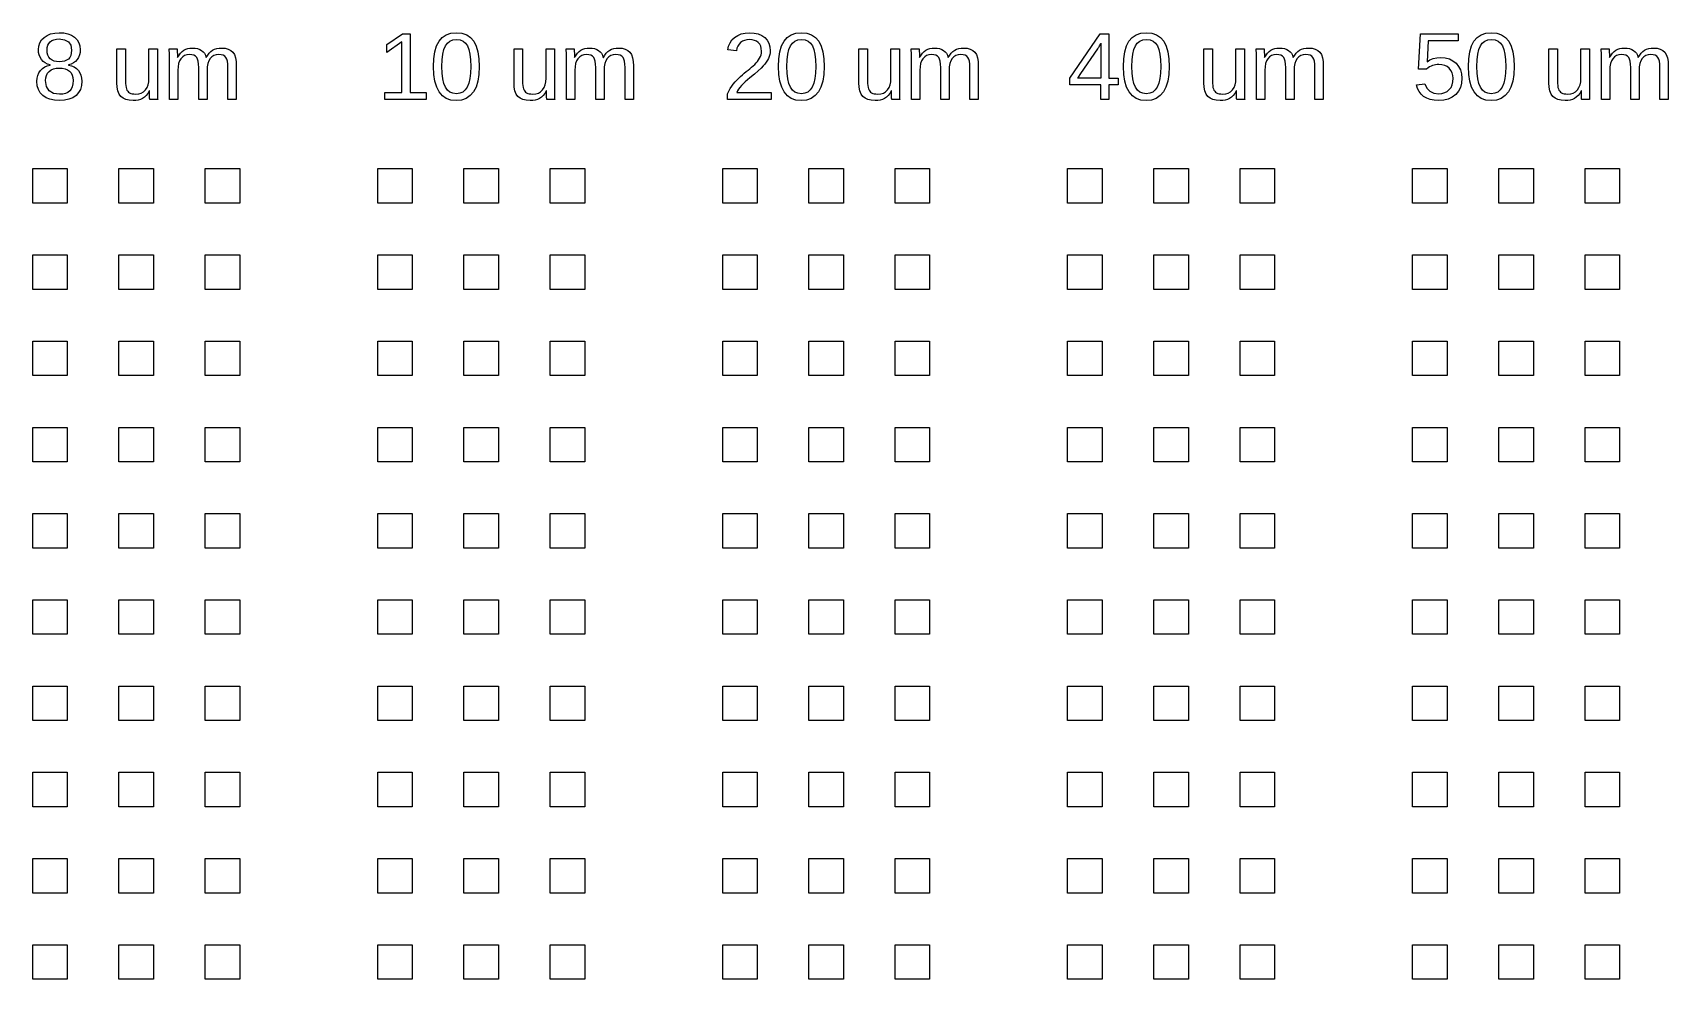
# Model space of a CAD drawing. Extents: x -21493 to 21493, y -12519 to 35265.
# Drawn here: x -9597 to -118, y 5575 to 11061 of the extents above; entities that cross this region are included whole.
import ezdxf

# ---------------------------------------------------------------- set-up
doc = ezdxf.new("R2010")
doc.units = 0
doc.layers.add('L0D0_0', color=1, linetype='CONTINUOUS')

msp = doc.modelspace()

# ---------------------------------------------------------------- linework, layer by layer
at = {"layer": 'L0D0_0'}
for points in [[(-9442.159, 10668.029), (-9471.13, 10669.844), (-9496.771, 10675.283), (-9519.065, 10684.351), (-9538.028, 10697.047), (-9553.152, 10713.083), (-9563.959, 10732.168), (-9570.435, 10754.302), (-9572.606, 10779.489), (-9571.267, 10797.452), (-9567.247, 10813.929), (-9560.548, 10828.915), (-9551.182, 10842.405), (-9539.716, 10853.896), (-9526.772, 10862.88), (-9512.324, 10869.352), (-9496.402, 10873.321), (-9496.402, 10874.405), (-9511.165, 10879.134), (-9524.29, 10885.997), (-9535.777, 10894.997), (-9545.613, 10906.132), (-9553.513, 10918.862), (-9559.141, 10932.642), (-9562.526, 10947.472), (-9563.648, 10963.357), (-9561.607, 10984.151), (-9555.479, 11002.879), (-9545.273, 11019.54), (-9530.98, 11034.135), (-9513.235, 11046), (-9492.701, 11054.476), (-9469.37, 11059.558), (-9443.251, 11061.254), (-9416.526, 11059.591), (-9392.767, 11054.61), (-9371.981, 11046.302), (-9354.16, 11034.677), (-9339.863, 11020.22), (-9329.649, 11003.42), (-9323.521, 10984.285), (-9321.48, 10962.811), (-9322.618, 10946.93), (-9326.02, 10932.1), (-9331.699, 10918.32), (-9339.653, 10905.59), (-9349.561, 10894.523), (-9361.136, 10885.728), (-9374.383, 10879.201), (-9389.276, 10874.947), (-9389.276, 10873.863), (-9371.993, 10869.684), (-9356.739, 10863.115), (-9343.513, 10854.161), (-9332.324, 10842.812), (-9323.429, 10829.482), (-9317.07, 10814.572), (-9313.265, 10798.091), (-9311.992, 10780.031), (-9314.092, 10755.049), (-9320.392, 10732.978), (-9330.905, 10713.826), (-9345.613, 10697.589), (-9364.257, 10684.657), (-9386.567, 10675.417), (-9412.528, 10669.877)], [(-9442.7, 10892.847), (-9458.694, 10893.922), (-9472.768, 10897.152), (-9484.936, 10902.532), (-9495.179, 10910.067), (-9503.306, 10919.651), (-9509.107, 10931.185), (-9512.597, 10944.667), (-9513.756, 10960.102), (-9512.626, 10975.234), (-9509.245, 10988.372), (-9503.609, 10999.506), (-9495.721, 11008.645), (-9485.675, 11015.764), (-9473.579, 11020.846), (-9459.442, 11023.9), (-9443.251, 11024.916), (-9412.158, 11020.863), (-9389.957, 11008.712), (-9376.63, 10988.456), (-9372.191, 10960.102), (-9373.321, 10943.566), (-9376.702, 10929.488), (-9382.338, 10917.871), (-9390.226, 10908.71), (-9400.272, 10901.768), (-9412.36, 10896.812), (-9426.505, 10893.838)], [(-7555.111, 10673.452), (-7555.111, 10714.943), (-7457.755, 10714.943), (-7457.755, 11008.914), (-7543.994, 10947.355), (-7543.994, 10993.458), (-7453.685, 11055.559), (-7408.67, 11055.559), (-7408.67, 10714.943), (-7315.652, 10714.943), (-7315.652, 10673.452)], [(-7142.02, 10668.029), (-7172.92, 10671.167), (-7199.72, 10680.571), (-7222.412, 10696.249), (-7241.006, 10718.198), (-7255.483, 10746.166), (-7265.819, 10779.896), (-7272.027, 10819.389), (-7274.085, 10864.64), (-7272.086, 10910.777), (-7266.059, 10950.744), (-7256.012, 10984.541), (-7241.959, 11012.169), (-7223.555, 11033.644), (-7200.501, 11048.982), (-7172.781, 11058.184), (-7140.391, 11061.254), (-7108.844, 11058.151), (-7081.721, 11048.848), (-7059.011, 11033.337), (-7040.737, 11011.627), (-7026.671, 10983.827), (-7016.633, 10950.064), (-7010.606, 10910.336), (-7008.595, 10864.64), (-7010.707, 10819.607), (-7017.032, 10780.232), (-7027.591, 10746.523), (-7042.367, 10718.471), (-7061.25, 10696.405), (-7084.161, 10680.638), (-7111.083, 10671.184)], [(-7141.483, 10707.896), (-7161.706, 10710.252), (-7179.01, 10717.321), (-7193.374, 10729.097), (-7204.802, 10745.591), (-7213.525, 10767.166), (-7219.754, 10794.202), (-7223.492, 10826.693), (-7224.735, 10864.64), (-7223.504, 10903.591), (-7219.817, 10936.64), (-7213.676, 10963.793), (-7205.071, 10985.05), (-7193.663, 11001.068), (-7179.077, 11012.509), (-7161.315, 11019.372), (-7140.391, 11021.661), (-7119.979, 11019.338), (-7102.666, 11012.371), (-7088.449, 11000.762), (-7077.344, 10984.508), (-7068.978, 10963.084), (-7063.01, 10935.964), (-7059.419, 10903.15), (-7058.23, 10864.64), (-7059.478, 10827.352), (-7063.237, 10795.218), (-7069.516, 10768.233), (-7078.294, 10746.406), (-7089.768, 10729.555), (-7104.124, 10717.522), (-7121.356, 10710.302)], [(-5570.166, 10673.452), (-5570.166, 10707.896), (-5562.866, 10723.293), (-5554.811, 10737.758), (-5545.982, 10751.294), (-5536.398, 10763.894), (-5526.31, 10775.743), (-5515.965, 10787.015), (-5505.356, 10797.709), (-5494.503, 10807.826), (-5483.545, 10817.482), (-5472.638, 10826.777), (-5461.781, 10835.719), (-5450.974, 10844.303), (-5440.462, 10852.708), (-5430.461, 10861.116), (-5420.995, 10869.524), (-5412.061, 10877.929), (-5403.804, 10886.438), (-5396.366, 10895.153), (-5389.768, 10904.065), (-5383.988, 10913.183), (-5379.31, 10922.709), (-5375.962, 10932.848), (-5373.95, 10943.591), (-5373.283, 10954.948), (-5374.433, 10969.795), (-5377.89, 10982.882), (-5383.648, 10994.201), (-5391.725, 11003.761), (-5401.843, 11011.354), (-5413.758, 11016.781), (-5427.463, 11020.036), (-5442.977, 11021.119), (-5457.883, 11020.061), (-5471.42, 11016.881), (-5483.575, 11011.585), (-5494.373, 11004.168), (-5503.428, 10994.836), (-5510.396, 10983.794), (-5515.293, 10971.043), (-5518.094, 10956.574), (-5567.995, 10961.185), (-5563.53, 10982.933), (-5555.55, 11002.337), (-5544.076, 11019.406), (-5529.082, 11034.135), (-5511.135, 11046), (-5490.803, 11054.476), (-5468.089, 11059.558), (-5442.977, 11061.254), (-5415.77, 11059.549), (-5391.884, 11054.442), (-5371.355, 11045.924), (-5354.16, 11034.001), (-5340.573, 11018.939), (-5330.875, 11001.018), (-5325.05, 10980.228), (-5323.109, 10956.574), (-5323.748, 10945.473), (-5325.65, 10934.406), (-5328.83, 10923.373), (-5333.278, 10912.373), (-5338.985, 10901.39), (-5345.924, 10890.407), (-5354.101, 10879.42), (-5363.518, 10868.437), (-5375.84, 10855.946), (-5392.737, 10840.439), (-5414.207, 10821.913), (-5440.26, 10800.371), (-5455.065, 10787.939), (-5468.261, 10776.133), (-5479.874, 10764.953), (-5489.891, 10754.402), (-5498.472, 10744.259), (-5505.759, 10734.301), (-5511.757, 10724.532), (-5516.465, 10714.943), (-5317.141, 10714.943), (-5317.141, 10673.452)], [(-5142.703, 10668.029), (-5173.602, 10671.167), (-5200.402, 10680.571), (-5223.095, 10696.249), (-5241.688, 10718.198), (-5256.161, 10746.166), (-5266.498, 10779.896), (-5272.705, 10819.389), (-5274.767, 10864.64), (-5272.768, 10910.777), (-5266.737, 10950.744), (-5256.691, 10984.541), (-5242.637, 11012.169), (-5224.233, 11033.644), (-5201.179, 11048.982), (-5173.459, 11058.184), (-5141.073, 11061.254), (-5109.523, 11058.151), (-5082.403, 11048.848), (-5059.69, 11033.337), (-5041.415, 11011.627), (-5027.35, 10983.827), (-5017.316, 10950.064), (-5011.285, 10910.336), (-5009.277, 10864.64), (-5011.385, 10819.607), (-5017.715, 10780.232), (-5028.269, 10746.523), (-5043.045, 10718.471), (-5061.928, 10696.405), (-5084.839, 10680.638), (-5111.761, 10671.184)], [(-5142.161, 10707.896), (-5162.384, 10710.252), (-5179.688, 10717.321), (-5194.052, 10729.097), (-5205.48, 10745.591), (-5214.208, 10767.166), (-5220.436, 10794.202), (-5224.174, 10826.693), (-5225.413, 10864.64), (-5224.183, 10903.591), (-5220.495, 10936.64), (-5214.359, 10963.793), (-5205.749, 10985.05), (-5194.342, 11001.068), (-5179.759, 11012.509), (-5161.993, 11019.372), (-5141.073, 11021.661), (-5120.657, 11019.338), (-5103.344, 11012.371), (-5089.127, 11000.762), (-5078.023, 10984.508), (-5069.656, 10963.084), (-5063.688, 10935.964), (-5060.101, 10903.15), (-5058.908, 10864.64), (-5060.16, 10827.352), (-5063.919, 10795.218), (-5070.194, 10768.233), (-5078.972, 10746.406), (-5090.45, 10729.555), (-5104.806, 10717.522), (-5122.039, 10710.302)], [(-3405.961, 10673.452), (-3405.961, 10759.963), (-3586.031, 10759.963), (-3586.031, 10797.931), (-3411.11, 11055.559), (-3359.857, 11055.559), (-3359.857, 10798.473), (-3306.164, 10798.473), (-3306.164, 10759.963), (-3359.857, 10759.963), (-3359.857, 10673.452)], [(-3541.016, 10798.473), (-3536.677, 10803.895), (-3522.032, 10823.963), (-3424.134, 10968.237), (-3422.147, 10971.286), (-3419.728, 10975.289), (-3416.86, 10980.236), (-3413.558, 10986.133), (-3410.442, 10991.812), (-3408.132, 10996.1), (-3406.641, 10998.998), (-3405.961, 11000.506), (-3405.961, 10798.473)], [(-3143.381, 10668.029), (-3174.28, 10671.167), (-3201.08, 10680.571), (-3223.773, 10696.249), (-3242.366, 10718.198), (-3256.844, 10746.166), (-3267.18, 10779.896), (-3273.388, 10819.389), (-3275.446, 10864.64), (-3273.446, 10910.777), (-3267.419, 10950.744), (-3257.373, 10984.541), (-3243.316, 11012.169), (-3224.911, 11033.644), (-3201.862, 11048.982), (-3174.142, 11058.184), (-3141.751, 11061.254), (-3110.201, 11058.151), (-3083.081, 11048.848), (-3060.368, 11033.337), (-3042.094, 11011.627), (-3028.032, 10983.827), (-3017.994, 10950.064), (-3011.967, 10910.336), (-3009.955, 10864.64), (-3012.064, 10819.607), (-3018.393, 10780.232), (-3028.952, 10746.523), (-3043.723, 10718.471), (-3062.606, 10696.405), (-3085.522, 10680.638), (-3112.444, 10671.184)], [(-3142.843, 10707.896), (-3163.066, 10710.252), (-3180.37, 10717.321), (-3194.734, 10729.097), (-3206.158, 10745.591), (-3214.886, 10767.166), (-3221.114, 10794.202), (-3224.852, 10826.693), (-3226.091, 10864.64), (-3224.865, 10903.591), (-3221.173, 10936.64), (-3215.037, 10963.793), (-3206.431, 10985.05), (-3195.024, 11001.068), (-3180.437, 11012.509), (-3162.676, 11019.372), (-3141.751, 11021.661), (-3121.339, 11019.338), (-3104.023, 11012.371), (-3089.81, 11000.762), (-3078.705, 10984.508), (-3070.334, 10963.084), (-3064.366, 10935.964), (-3060.779, 10903.15), (-3059.591, 10864.64), (-3060.838, 10827.352), (-3064.597, 10795.218), (-3070.876, 10768.233), (-3079.654, 10746.406), (-3091.129, 10729.555), (-3105.484, 10717.522), (-3122.717, 10710.302)], [(-1449.487, 10668.029), (-1474.91, 10669.487), (-1497.762, 10673.859), (-1518.035, 10681.146), (-1535.726, 10691.352), (-1550.623, 10704.317), (-1562.509, 10719.895), (-1571.375, 10738.081), (-1577.222, 10758.88), (-1527.859, 10764.575), (-1517.103, 10739.778), (-1500.269, 10722.062), (-1477.367, 10711.436), (-1448.408, 10707.896), (-1429.814, 10709.378), (-1413.35, 10713.826), (-1399.033, 10721.243), (-1386.848, 10731.626), (-1377.113, 10744.6), (-1370.166, 10759.795), (-1365.995, 10777.208), (-1364.605, 10796.843), (-1366.004, 10814.013), (-1370.204, 10829.456), (-1377.193, 10843.165), (-1386.979, 10855.148), (-1399.146, 10864.879), (-1413.25, 10871.83), (-1429.315, 10875.997), (-1447.316, 10877.387), (-1457.043, 10877), (-1466.443, 10875.829), (-1475.489, 10873.88), (-1484.204, 10871.15), (-1492.743, 10867.492), (-1501.29, 10862.741), (-1509.829, 10856.912), (-1518.376, 10849.999), (-1566.096, 10849.999), (-1553.353, 11055.559), (-1336.138, 11055.559), (-1336.138, 11014.067), (-1508.875, 11014.067), (-1516.204, 10892.847), (-1499.371, 10903.523), (-1480.605, 10911.151), (-1459.912, 10915.729), (-1437.282, 10917.253), (-1410.511, 10915.183), (-1386.609, 10908.983), (-1365.567, 10898.643), (-1347.381, 10884.166), (-1332.736, 10866.37), (-1322.269, 10846.063), (-1315.982, 10823.253), (-1313.894, 10797.931), (-1316.141, 10769.304), (-1322.878, 10743.894), (-1334.105, 10721.71), (-1349.83, 10702.742), (-1369.536, 10687.555), (-1392.707, 10676.707), (-1419.356, 10670.197)], [(-1144.059, 10668.029), (-1174.958, 10671.167), (-1201.763, 10680.571), (-1224.455, 10696.249), (-1243.049, 10718.198), (-1257.522, 10746.166), (-1267.858, 10779.896), (-1274.066, 10819.389), (-1276.128, 10864.64), (-1274.129, 10910.777), (-1268.098, 10950.744), (-1258.051, 10984.541), (-1243.998, 11012.169), (-1225.594, 11033.644), (-1202.54, 11048.982), (-1174.82, 11058.184), (-1142.429, 11061.254), (-1110.883, 11058.151), (-1083.76, 11048.848), (-1061.05, 11033.337), (-1042.776, 11011.627), (-1028.71, 10983.827), (-1018.672, 10950.064), (-1012.645, 10910.336), (-1010.638, 10864.64), (-1012.746, 10819.607), (-1019.075, 10780.232), (-1029.63, 10746.523), (-1044.406, 10718.471), (-1063.289, 10696.405), (-1086.2, 10680.638), (-1113.122, 10671.184)], [(-1143.521, 10707.896), (-1163.744, 10710.252), (-1181.048, 10717.321), (-1195.412, 10729.097), (-1206.841, 10745.591), (-1215.568, 10767.166), (-1221.793, 10794.202), (-1225.535, 10826.693), (-1226.774, 10864.64), (-1225.543, 10903.591), (-1221.856, 10936.64), (-1215.715, 10963.793), (-1207.109, 10985.05), (-1195.702, 11001.068), (-1181.12, 11012.509), (-1163.354, 11019.372), (-1142.429, 11021.661), (-1122.017, 11019.338), (-1104.705, 11012.371), (-1090.488, 11000.762), (-1079.383, 10984.508), (-1071.017, 10963.084), (-1065.049, 10935.964), (-1061.458, 10903.15), (-1060.269, 10864.64), (-1061.521, 10827.352), (-1065.28, 10795.218), (-1071.554, 10768.233), (-1080.332, 10746.406), (-1091.807, 10729.555), (-1106.162, 10717.522), (-1123.399, 10710.302)], [(-9015.334, 10668.029), (-9037.858, 10669.529), (-9057.14, 10674.031), (-9073.176, 10681.528), (-9085.982, 10692.028), (-9095.768, 10705.989), (-9102.765, 10723.86), (-9106.965, 10745.65), (-9108.351, 10771.354), (-9108.351, 10966.88), (-9059.27, 10966.88), (-9059.27, 10780.846), (-9058.921, 10767.149), (-9057.85, 10755.083), (-9056.069, 10744.642), (-9053.583, 10735.826), (-9050.303, 10728.388), (-9046.183, 10722.062), (-9041.214, 10716.859), (-9035.405, 10712.776), (-9028.438, 10709.689), (-9020.012, 10707.488), (-9010.134, 10706.165), (-8998.798, 10705.724), (-8982.107, 10707.232), (-8967.269, 10711.76), (-8954.303, 10719.303), (-8943.199, 10729.862), (-8934.303, 10743.096), (-8927.944, 10758.674), (-8924.135, 10776.591), (-8922.866, 10796.843), (-8922.866, 10966.88), (-8874.054, 10966.88), (-8874.054, 10736.099), (-8873.953, 10712.961), (-8873.642, 10694.809), (-8873.134, 10681.642), (-8872.424, 10673.452), (-8918.528, 10673.452), (-8918.658, 10674.418), (-8918.797, 10675.963), (-8918.927, 10678.08), (-8919.065, 10680.776), (-8919.208, 10683.868), (-8919.376, 10687.181), (-8919.548, 10690.718), (-8919.746, 10694.468), (-8919.956, 10699.189), (-8920.187, 10705.624), (-8920.426, 10713.767), (-8920.695, 10723.625), (-8921.506, 10723.625), (-8930.242, 10709.546), (-8939.641, 10697.69), (-8949.704, 10688.055), (-8960.423, 10680.642), (-8972.141, 10675.123), (-8985.203, 10671.184), (-8999.6, 10668.819)], [(-8804.288, 10673.452), (-8804.288, 10904.233), (-8804.384, 10927.371), (-8804.695, 10945.523), (-8805.208, 10958.695), (-8805.917, 10966.88), (-8759.81, 10966.88), (-8759.671, 10965.914), (-8759.541, 10964.373), (-8759.402, 10962.252), (-8759.272, 10959.56), (-8759.121, 10956.464), (-8758.961, 10953.151), (-8758.781, 10949.618), (-8758.592, 10945.864), (-8758.382, 10941.143), (-8758.151, 10934.713), (-8757.903, 10926.565), (-8757.643, 10916.711), (-8756.832, 10916.711), (-8748.676, 10931.117), (-8739.948, 10943.15), (-8730.641, 10952.815), (-8720.762, 10960.102), (-8710.027, 10965.44), (-8698.183, 10969.253), (-8685.218, 10971.542), (-8671.131, 10972.303), (-8655.326, 10971.475), (-8641.273, 10968.98), (-8628.955, 10964.831), (-8618.387, 10959.014), (-8609.433, 10951.387), (-8601.944, 10941.794), (-8595.938, 10930.235), (-8591.398, 10916.711), (-8590.588, 10916.711), (-8582.599, 10930.458), (-8573.804, 10942.134), (-8564.228, 10951.744), (-8553.842, 10959.287), (-8542.493, 10964.982), (-8530.011, 10969.048), (-8516.395, 10971.492), (-8501.64, 10972.303), (-8480.917, 10970.795), (-8463.231, 10966.271), (-8448.577, 10958.728), (-8436.96, 10948.169), (-8428.123, 10934.167), (-8421.806, 10916.304), (-8418.018, 10894.573), (-8416.758, 10868.983), (-8416.758, 10673.452), (-8465.033, 10673.452), (-8465.033, 10859.491), (-8465.759, 10879.134), (-8467.939, 10895.489), (-8471.589, 10908.559), (-8476.688, 10918.337), (-8483.685, 10925.456), (-8493.03, 10930.542), (-8504.706, 10933.591), (-8518.721, 10934.608), (-8533.837, 10933.125), (-8547.164, 10928.677), (-8558.718, 10921.26), (-8568.487, 10910.882), (-8576.253, 10897.769), (-8581.81, 10882.166), (-8585.14, 10864.073), (-8586.249, 10843.489), (-8586.249, 10673.452), (-8634.524, 10673.452), (-8634.524, 10859.491), (-8635.255, 10879.134), (-8637.434, 10895.489), (-8641.08, 10908.559), (-8646.179, 10918.337), (-8653.189, 10925.456), (-8662.525, 10930.542), (-8674.201, 10933.591), (-8688.217, 10934.608), (-8703.001, 10933.117), (-8716.147, 10928.644), (-8727.671, 10921.184), (-8737.567, 10910.743), (-8745.526, 10897.593), (-8751.204, 10881.998), (-8754.602, 10863.964), (-8755.744, 10843.489), (-8755.744, 10673.452)], [(-6714.385, 10668.029), (-6736.909, 10669.529), (-6756.183, 10674.031), (-6772.227, 10681.528), (-6785.033, 10692.028), (-6794.819, 10705.989), (-6801.816, 10723.86), (-6806.003, 10745.65), (-6807.406, 10771.354), (-6807.406, 10966.88), (-6758.321, 10966.88), (-6758.321, 10780.846), (-6757.964, 10767.149), (-6756.901, 10755.083), (-6755.125, 10744.642), (-6752.626, 10735.826), (-6749.354, 10728.388), (-6745.238, 10722.062), (-6740.269, 10716.859), (-6734.461, 10712.776), (-6727.493, 10709.689), (-6719.063, 10707.488), (-6709.189, 10706.165), (-6697.841, 10705.724), (-6681.15, 10707.232), (-6666.324, 10711.76), (-6653.359, 10719.303), (-6642.25, 10729.862), (-6633.354, 10743.096), (-6626.995, 10758.674), (-6623.186, 10776.591), (-6621.909, 10796.843), (-6621.909, 10966.88), (-6573.097, 10966.88), (-6573.097, 10736.099), (-6572.996, 10712.961), (-6572.693, 10694.809), (-6572.185, 10681.642), (-6571.475, 10673.452), (-6617.57, 10673.452), (-6617.709, 10674.418), (-6617.848, 10675.963), (-6617.978, 10678.08), (-6618.121, 10680.776), (-6618.259, 10683.868), (-6618.419, 10687.181), (-6618.599, 10690.718), (-6618.801, 10694.468), (-6619.011, 10699.189), (-6619.238, 10705.624), (-6619.477, 10713.767), (-6619.738, 10723.625), (-6620.557, 10723.625), (-6629.297, 10709.546), (-6638.692, 10697.69), (-6648.747, 10688.055), (-6659.474, 10680.642), (-6671.192, 10675.123), (-6684.258, 10671.184), (-6698.651, 10668.819)], [(-6503.339, 10673.452), (-6503.339, 10904.233), (-6503.44, 10927.371), (-6503.738, 10945.523), (-6504.246, 10958.695), (-6504.968, 10966.88), (-6458.865, 10966.88), (-6458.722, 10965.914), (-6458.592, 10964.373), (-6458.453, 10962.252), (-6458.323, 10959.56), (-6458.172, 10956.464), (-6458.012, 10953.151), (-6457.832, 10949.618), (-6457.643, 10945.864), (-6457.424, 10941.143), (-6457.206, 10934.713), (-6456.954, 10926.565), (-6456.694, 10916.711), (-6455.875, 10916.711), (-6447.727, 10931.117), (-6438.999, 10943.15), (-6429.692, 10952.815), (-6419.805, 10960.102), (-6409.082, 10965.44), (-6397.234, 10969.253), (-6384.269, 10971.542), (-6370.182, 10972.303), (-6354.377, 10971.475), (-6340.316, 10968.98), (-6328.01, 10964.831), (-6317.43, 10959.014), (-6308.476, 10951.387), (-6300.995, 10941.794), (-6294.989, 10930.235), (-6290.449, 10916.711), (-6289.643, 10916.711), (-6281.642, 10930.458), (-6272.855, 10942.134), (-6263.271, 10951.744), (-6252.893, 10959.287), (-6241.549, 10964.982), (-6229.062, 10969.048), (-6215.446, 10971.492), (-6200.691, 10972.303), (-6179.968, 10970.795), (-6162.286, 10966.271), (-6147.628, 10958.728), (-6136.015, 10948.169), (-6127.178, 10934.167), (-6120.857, 10916.304), (-6117.069, 10894.573), (-6115.809, 10868.983), (-6115.809, 10673.452), (-6164.075, 10673.452), (-6164.075, 10859.491), (-6164.802, 10879.134), (-6166.994, 10895.489), (-6170.64, 10908.559), (-6175.739, 10918.337), (-6182.736, 10925.456), (-6192.073, 10930.542), (-6203.761, 10933.591), (-6217.777, 10934.608), (-6232.88, 10933.125), (-6246.215, 10928.677), (-6257.761, 10921.26), (-6267.538, 10910.882), (-6275.304, 10897.769), (-6280.865, 10882.166), (-6284.191, 10864.073), (-6285.304, 10843.489), (-6285.304, 10673.452), (-6333.575, 10673.452), (-6333.575, 10859.491), (-6334.297, 10879.134), (-6336.485, 10895.489), (-6340.135, 10908.559), (-6345.234, 10918.337), (-6352.231, 10925.456), (-6361.576, 10930.542), (-6373.252, 10933.591), (-6387.268, 10934.608), (-6402.043, 10933.117), (-6415.198, 10928.644), (-6426.722, 10921.184), (-6436.622, 10910.743), (-6444.568, 10897.593), (-6450.247, 10881.998), (-6453.657, 10863.964), (-6454.795, 10843.489), (-6454.795, 10673.452)], [(-4715.067, 10668.029), (-4737.587, 10669.529), (-4756.861, 10674.031), (-4772.905, 10681.528), (-4785.711, 10692.028), (-4795.501, 10705.989), (-4802.498, 10723.86), (-4806.686, 10745.65), (-4808.084, 10771.354), (-4808.084, 10966.88), (-4759.003, 10966.88), (-4759.003, 10780.846), (-4758.642, 10767.149), (-4757.584, 10755.083), (-4755.803, 10744.642), (-4753.304, 10735.826), (-4750.036, 10728.388), (-4745.916, 10722.062), (-4740.947, 10716.859), (-4735.139, 10712.776), (-4728.171, 10709.689), (-4719.746, 10707.488), (-4709.867, 10706.165), (-4698.523, 10705.724), (-4681.828, 10707.232), (-4667.002, 10711.76), (-4654.037, 10719.303), (-4642.932, 10729.862), (-4634.032, 10743.096), (-4627.678, 10758.674), (-4623.868, 10776.591), (-4622.587, 10796.843), (-4622.587, 10966.88), (-4573.775, 10966.88), (-4573.775, 10736.099), (-4573.674, 10712.961), (-4573.376, 10694.809), (-4572.863, 10681.642), (-4572.154, 10673.452), (-4618.249, 10673.452), (-4618.391, 10674.418), (-4618.53, 10675.963), (-4618.66, 10678.08), (-4618.799, 10680.776), (-4618.937, 10683.868), (-4619.101, 10687.181), (-4619.278, 10690.718), (-4619.479, 10694.468), (-4619.689, 10699.189), (-4619.92, 10705.624), (-4620.16, 10713.767), (-4620.42, 10723.625), (-4621.239, 10723.625), (-4629.975, 10709.546), (-4639.37, 10697.69), (-4649.429, 10688.055), (-4660.156, 10680.642), (-4671.87, 10675.123), (-4684.936, 10671.184), (-4699.334, 10668.819)], [(-4504.017, 10673.452), (-4504.017, 10904.233), (-4504.118, 10927.371), (-4504.42, 10945.523), (-4504.928, 10958.695), (-4505.647, 10966.88), (-4459.543, 10966.88), (-4459.405, 10965.914), (-4459.274, 10964.373), (-4459.132, 10962.252), (-4459.006, 10959.56), (-4458.854, 10956.464), (-4458.695, 10953.151), (-4458.514, 10949.618), (-4458.325, 10945.864), (-4458.103, 10941.143), (-4457.884, 10934.713), (-4457.632, 10926.565), (-4457.376, 10916.711), (-4456.553, 10916.711), (-4448.409, 10931.117), (-4439.681, 10943.15), (-4430.374, 10952.815), (-4420.487, 10960.102), (-4409.761, 10965.44), (-4397.912, 10969.253), (-4384.947, 10971.542), (-4370.864, 10972.303), (-4355.06, 10971.475), (-4340.994, 10968.98), (-4328.688, 10964.831), (-4318.112, 10959.014), (-4309.154, 10951.387), (-4301.678, 10941.794), (-4295.668, 10930.235), (-4291.132, 10916.711), (-4290.321, 10916.711), (-4282.324, 10930.458), (-4273.538, 10942.134), (-4263.949, 10951.744), (-4253.575, 10959.287), (-4242.227, 10964.982), (-4229.74, 10969.048), (-4216.128, 10971.492), (-4201.369, 10972.303), (-4180.646, 10970.795), (-4162.964, 10966.271), (-4148.311, 10958.728), (-4136.693, 10948.169), (-4127.857, 10934.167), (-4121.54, 10916.304), (-4117.751, 10894.573), (-4116.491, 10868.983), (-4116.491, 10673.452), (-4164.754, 10673.452), (-4164.754, 10859.491), (-4165.484, 10879.134), (-4167.673, 10895.489), (-4171.322, 10908.559), (-4176.421, 10918.337), (-4183.418, 10925.456), (-4192.755, 10930.542), (-4204.439, 10933.591), (-4218.455, 10934.608), (-4233.562, 10933.125), (-4246.897, 10928.677), (-4258.443, 10921.26), (-4268.216, 10910.882), (-4275.986, 10897.769), (-4281.543, 10882.166), (-4284.874, 10864.073), (-4285.982, 10843.489), (-4285.982, 10673.452), (-4334.257, 10673.452), (-4334.257, 10859.491), (-4334.975, 10879.134), (-4337.164, 10895.489), (-4340.813, 10908.559), (-4345.912, 10918.337), (-4352.909, 10925.456), (-4362.259, 10930.542), (-4373.935, 10933.591), (-4387.946, 10934.608), (-4402.721, 10933.117), (-4415.88, 10928.644), (-4427.405, 10921.184), (-4437.3, 10910.743), (-4445.246, 10897.593), (-4450.925, 10881.998), (-4454.335, 10863.964), (-4455.473, 10843.489), (-4455.473, 10673.452)], [(-2715.745, 10668.029), (-2738.27, 10669.529), (-2757.544, 10674.031), (-2773.588, 10681.528), (-2786.393, 10692.028), (-2796.179, 10705.989), (-2803.177, 10723.86), (-2807.364, 10745.65), (-2808.767, 10771.354), (-2808.767, 10966.88), (-2759.681, 10966.88), (-2759.681, 10780.846), (-2759.32, 10767.149), (-2758.262, 10755.083), (-2756.481, 10744.642), (-2753.982, 10735.826), (-2750.714, 10728.388), (-2746.594, 10722.062), (-2741.626, 10716.859), (-2735.821, 10712.776), (-2728.853, 10709.689), (-2720.424, 10707.488), (-2710.55, 10706.165), (-2699.201, 10705.724), (-2682.506, 10707.232), (-2667.685, 10711.76), (-2654.719, 10719.303), (-2643.61, 10729.862), (-2634.715, 10743.096), (-2628.356, 10758.674), (-2624.546, 10776.591), (-2623.27, 10796.843), (-2623.27, 10966.88), (-2574.453, 10966.88), (-2574.453, 10736.099), (-2574.356, 10712.961), (-2574.054, 10694.809), (-2573.546, 10681.642), (-2572.836, 10673.452), (-2618.931, 10673.452), (-2619.07, 10674.418), (-2619.208, 10675.963), (-2619.338, 10678.08), (-2619.481, 10680.776), (-2619.62, 10683.868), (-2619.779, 10687.181), (-2619.96, 10690.718), (-2620.157, 10694.468), (-2620.367, 10699.189), (-2620.598, 10705.624), (-2620.838, 10713.767), (-2621.098, 10723.625), (-2621.917, 10723.625), (-2630.657, 10709.546), (-2640.053, 10697.69), (-2650.108, 10688.055), (-2660.834, 10680.642), (-2672.552, 10675.123), (-2685.619, 10671.184), (-2700.012, 10668.819)], [(-2504.699, 10673.452), (-2504.699, 10904.233), (-2504.8, 10927.371), (-2505.098, 10945.523), (-2505.607, 10958.695), (-2506.329, 10966.88), (-2460.221, 10966.88), (-2460.083, 10965.914), (-2459.953, 10964.373), (-2459.814, 10962.252), (-2459.684, 10959.56), (-2459.533, 10956.464), (-2459.373, 10953.151), (-2459.192, 10949.618), (-2459.003, 10945.864), (-2458.785, 10941.143), (-2458.562, 10934.713), (-2458.315, 10926.565), (-2458.054, 10916.711), (-2457.235, 10916.711), (-2449.087, 10931.117), (-2440.36, 10943.15), (-2431.052, 10952.815), (-2421.166, 10960.102), (-2410.439, 10965.44), (-2398.595, 10969.253), (-2385.629, 10971.542), (-2371.543, 10972.303), (-2355.738, 10971.475), (-2341.672, 10968.98), (-2329.366, 10964.831), (-2318.791, 10959.014), (-2309.836, 10951.387), (-2302.356, 10941.794), (-2296.35, 10930.235), (-2291.81, 10916.711), (-2290.999, 10916.711), (-2283.002, 10930.458), (-2274.216, 10942.134), (-2264.632, 10951.744), (-2254.253, 10959.287), (-2242.909, 10964.982), (-2230.423, 10969.048), (-2216.806, 10971.492), (-2202.052, 10972.303), (-2181.329, 10970.795), (-2163.643, 10966.271), (-2148.989, 10958.728), (-2137.372, 10948.169), (-2128.535, 10934.167), (-2122.218, 10916.304), (-2118.43, 10894.573), (-2117.17, 10868.983), (-2117.17, 10673.452), (-2165.432, 10673.452), (-2165.432, 10859.491), (-2166.163, 10879.134), (-2168.351, 10895.489), (-2172.001, 10908.559), (-2177.099, 10918.337), (-2184.097, 10925.456), (-2193.433, 10930.542), (-2205.122, 10933.591), (-2219.137, 10934.608), (-2234.24, 10933.125), (-2247.575, 10928.677), (-2259.121, 10921.26), (-2268.899, 10910.882), (-2276.665, 10897.769), (-2282.225, 10882.166), (-2285.552, 10864.073), (-2286.661, 10843.489), (-2286.661, 10673.452), (-2334.935, 10673.452), (-2334.935, 10859.491), (-2335.658, 10879.134), (-2337.846, 10895.489), (-2341.496, 10908.559), (-2346.59, 10918.337), (-2353.588, 10925.456), (-2362.937, 10930.542), (-2374.613, 10933.591), (-2388.628, 10934.608), (-2403.404, 10933.117), (-2416.558, 10928.644), (-2428.083, 10921.184), (-2437.982, 10910.743), (-2445.929, 10897.593), (-2451.607, 10881.998), (-2455.013, 10863.964), (-2456.156, 10843.489), (-2456.156, 10673.452)], [(-716.428, 10668.029), (-738.944, 10669.529), (-758.226, 10674.031), (-774.266, 10681.528), (-787.072, 10692.028), (-796.862, 10705.989), (-803.855, 10723.86), (-808.046, 10745.65), (-809.445, 10771.354), (-809.445, 10966.88), (-760.36, 10966.88), (-760.36, 10780.846), (-760.007, 10767.149), (-758.94, 10755.083), (-757.159, 10744.642), (-754.664, 10735.826), (-751.393, 10728.388), (-747.277, 10722.062), (-742.308, 10716.859), (-736.495, 10712.776), (-729.532, 10709.689), (-721.106, 10707.488), (-711.224, 10706.165), (-699.888, 10705.724), (-683.189, 10707.232), (-668.359, 10711.76), (-655.393, 10719.303), (-644.293, 10729.862), (-635.393, 10743.096), (-629.038, 10758.674), (-625.225, 10776.591), (-623.952, 10796.843), (-623.952, 10966.88), (-575.14, 10966.88), (-575.14, 10736.099), (-575.039, 10712.961), (-574.732, 10694.809), (-574.224, 10681.642), (-573.51, 10673.452), (-619.613, 10673.452), (-619.748, 10674.418), (-619.886, 10675.963), (-620.021, 10678.08), (-620.155, 10680.776), (-620.302, 10683.868), (-620.462, 10687.181), (-620.638, 10690.718), (-620.836, 10694.468), (-621.046, 10699.189), (-621.277, 10705.624), (-621.52, 10713.767), (-621.785, 10723.625), (-622.595, 10723.625), (-631.336, 10709.546), (-640.735, 10697.69), (-650.79, 10688.055), (-661.513, 10680.642), (-673.235, 10675.123), (-686.293, 10671.184), (-700.69, 10668.819)], [(-505.373, 10673.452), (-505.373, 10904.233), (-505.478, 10927.371), (-505.781, 10945.523), (-506.289, 10958.695), (-507.003, 10966.88), (-460.9, 10966.88), (-460.765, 10965.914), (-460.631, 10964.373), (-460.496, 10962.252), (-460.358, 10959.56), (-460.215, 10956.464), (-460.055, 10953.151), (-459.875, 10949.618), (-459.682, 10945.864), (-459.467, 10941.143), (-459.241, 10934.713), (-458.993, 10926.565), (-458.732, 10916.711), (-457.918, 10916.711), (-449.765, 10931.117), (-441.038, 10943.15), (-431.731, 10952.815), (-421.848, 10960.102), (-411.121, 10965.44), (-399.273, 10969.253), (-386.308, 10971.542), (-372.221, 10972.303), (-356.416, 10971.475), (-342.355, 10968.98), (-330.044, 10964.831), (-319.477, 10959.014), (-310.519, 10951.387), (-303.034, 10941.794), (-297.024, 10930.235), (-292.492, 10916.711), (-291.677, 10916.711), (-283.685, 10930.458), (-274.898, 10942.134), (-265.314, 10951.744), (-254.932, 10959.287), (-243.583, 10964.982), (-231.101, 10969.048), (-217.484, 10971.492), (-202.73, 10972.303), (-182.007, 10970.795), (-164.321, 10966.271), (-149.671, 10958.728), (-138.05, 10948.169), (-129.213, 10934.167), (-122.896, 10916.304), (-119.108, 10894.573), (-117.848, 10868.983), (-117.848, 10673.452), (-166.118, 10673.452), (-166.118, 10859.491), (-166.845, 10879.134), (-169.033, 10895.489), (-172.679, 10908.559), (-177.778, 10918.337), (-184.779, 10925.456), (-194.12, 10930.542), (-205.796, 10933.591), (-219.811, 10934.608), (-234.923, 10933.125), (-248.254, 10928.677), (-259.804, 10921.26), (-269.577, 10910.882), (-277.347, 10897.769), (-282.899, 10882.166), (-286.23, 10864.073), (-287.339, 10843.489), (-287.339, 10673.452), (-335.609, 10673.452), (-335.609, 10859.491), (-336.34, 10879.134), (-338.528, 10895.489), (-342.17, 10908.559), (-347.273, 10918.337), (-354.274, 10925.456), (-363.611, 10930.542), (-375.291, 10933.591), (-389.306, 10934.608), (-404.086, 10933.117), (-417.241, 10928.644), (-428.765, 10921.184), (-438.665, 10910.743), (-446.611, 10897.593), (-452.29, 10881.998), (-455.696, 10863.964), (-456.834, 10843.489), (-456.834, 10673.452)], [(-9441.621, 10704.641), (-9476.859, 10709.572), (-9502.03, 10724.368), (-9517.124, 10749.031), (-9522.16, 10783.555), (-9520.854, 10799.599), (-9516.944, 10813.828), (-9510.417, 10826.243), (-9501.278, 10836.844), (-9489.824, 10845.328), (-9476.326, 10851.389), (-9460.802, 10855.022), (-9443.251, 10856.236), (-9425.195, 10855.106), (-9409.281, 10851.729), (-9395.497, 10846.093), (-9383.85, 10838.201), (-9374.602, 10828.091), (-9367.982, 10815.794), (-9364.026, 10801.308), (-9362.695, 10784.642), (-9363.917, 10765.175), (-9367.583, 10748.539), (-9373.682, 10734.734), (-9382.229, 10723.759), (-9393.254, 10715.393), (-9406.841, 10709.42), (-9422.956, 10705.834)], [(-9596.735, 10073.658), (-9596.735, 10273.591), (-9396.803, 10273.591), (-9396.803, 10073.658)], [(-9096.906, 10073.658), (-9096.906, 10273.591), (-8896.973, 10273.591), (-8896.973, 10073.658)], [(-8597.077, 10073.658), (-8597.077, 10273.591), (-8397.144, 10273.591), (-8397.144, 10073.658)], [(-7597.418, 10073.658), (-7597.418, 10273.591), (-7397.485, 10273.591), (-7397.485, 10073.658)], [(-7097.584, 10073.658), (-7097.584, 10273.591), (-6897.656, 10273.591), (-6897.656, 10073.658)], [(-6597.755, 10073.658), (-6597.755, 10273.591), (-6397.822, 10273.591), (-6397.822, 10073.658)], [(-5598.096, 10073.658), (-5598.096, 10273.591), (-5398.163, 10273.591), (-5398.163, 10073.658)], [(-5098.267, 10073.658), (-5098.267, 10273.591), (-4898.334, 10273.591), (-4898.334, 10073.658)], [(-4598.437, 10073.658), (-4598.437, 10273.591), (-4398.505, 10273.591), (-4398.505, 10073.658)], [(-3598.774, 10073.658), (-3598.774, 10273.591), (-3398.846, 10273.591), (-3398.846, 10073.658)], [(-3098.945, 10073.658), (-3098.945, 10273.591), (-2899.012, 10273.591), (-2899.012, 10073.658)], [(-2599.115, 10073.658), (-2599.115, 10273.591), (-2399.183, 10273.591), (-2399.183, 10073.658)], [(-1599.457, 10073.658), (-1599.457, 10273.591), (-1399.524, 10273.591), (-1399.524, 10073.658)], [(-1099.627, 10073.658), (-1099.627, 10273.591), (-899.695, 10273.591), (-899.695, 10073.658)], [(-599.798, 10073.658), (-599.798, 10273.591), (-399.865, 10273.591), (-399.865, 10073.658)], [(-9596.735, 9573.829), (-9596.735, 9773.761), (-9396.803, 9773.761), (-9396.803, 9573.829)], [(-9096.906, 9573.829), (-9096.906, 9773.761), (-8896.973, 9773.761), (-8896.973, 9573.829)], [(-8597.077, 9573.829), (-8597.077, 9773.761), (-8397.144, 9773.761), (-8397.144, 9573.829)], [(-7597.418, 9573.829), (-7597.418, 9773.761), (-7397.485, 9773.761), (-7397.485, 9573.829)], [(-7097.584, 9573.829), (-7097.584, 9773.761), (-6897.656, 9773.761), (-6897.656, 9573.829)], [(-6597.755, 9573.829), (-6597.755, 9773.761), (-6397.822, 9773.761), (-6397.822, 9573.829)], [(-5598.096, 9573.829), (-5598.096, 9773.761), (-5398.163, 9773.761), (-5398.163, 9573.829)], [(-5098.267, 9573.829), (-5098.267, 9773.761), (-4898.334, 9773.761), (-4898.334, 9573.829)], [(-4598.437, 9573.829), (-4598.437, 9773.761), (-4398.505, 9773.761), (-4398.505, 9573.829)], [(-3598.774, 9573.829), (-3598.774, 9773.761), (-3398.846, 9773.761), (-3398.846, 9573.829)], [(-3098.945, 9573.829), (-3098.945, 9773.761), (-2899.012, 9773.761), (-2899.012, 9573.829)], [(-2599.115, 9573.829), (-2599.115, 9773.761), (-2399.183, 9773.761), (-2399.183, 9573.829)], [(-1599.457, 9573.829), (-1599.457, 9773.761), (-1399.524, 9773.761), (-1399.524, 9573.829)], [(-1099.627, 9573.829), (-1099.627, 9773.761), (-899.695, 9773.761), (-899.695, 9573.829)], [(-599.798, 9573.829), (-599.798, 9773.761), (-399.865, 9773.761), (-399.865, 9573.829)], [(-9596.735, 9073.999), (-9596.735, 9273.928), (-9396.803, 9273.928), (-9396.803, 9073.999)], [(-9096.906, 9073.999), (-9096.906, 9273.928), (-8896.973, 9273.928), (-8896.973, 9073.999)], [(-8597.077, 9073.999), (-8597.077, 9273.928), (-8397.144, 9273.928), (-8397.144, 9073.999)], [(-7597.418, 9073.999), (-7597.418, 9273.928), (-7397.485, 9273.928), (-7397.485, 9073.999)], [(-7097.584, 9073.999), (-7097.584, 9273.928), (-6897.656, 9273.928), (-6897.656, 9073.999)], [(-6597.755, 9073.999), (-6597.755, 9273.928), (-6397.822, 9273.928), (-6397.822, 9073.999)], [(-5598.096, 9073.999), (-5598.096, 9273.928), (-5398.163, 9273.928), (-5398.163, 9073.999)], [(-5098.267, 9073.999), (-5098.267, 9273.928), (-4898.334, 9273.928), (-4898.334, 9073.999)], [(-4598.437, 9073.999), (-4598.437, 9273.928), (-4398.505, 9273.928), (-4398.505, 9073.999)], [(-3598.774, 9073.999), (-3598.774, 9273.928), (-3398.846, 9273.928), (-3398.846, 9073.999)], [(-3098.945, 9073.999), (-3098.945, 9273.928), (-2899.012, 9273.928), (-2899.012, 9073.999)], [(-2599.115, 9073.999), (-2599.115, 9273.928), (-2399.183, 9273.928), (-2399.183, 9073.999)], [(-1599.457, 9073.999), (-1599.457, 9273.928), (-1399.524, 9273.928), (-1399.524, 9073.999)], [(-1099.627, 9073.999), (-1099.627, 9273.928), (-899.695, 9273.928), (-899.695, 9073.999)], [(-599.798, 9073.999), (-599.798, 9273.928), (-399.865, 9273.928), (-399.865, 9073.999)], [(-9596.735, 8574.166), (-9596.735, 8774.098), (-9396.803, 8774.098), (-9396.803, 8574.166)], [(-9096.906, 8574.166), (-9096.906, 8774.098), (-8896.973, 8774.098), (-8896.973, 8574.166)], [(-8597.077, 8574.166), (-8597.077, 8774.098), (-8397.144, 8774.098), (-8397.144, 8574.166)], [(-7597.418, 8574.166), (-7597.418, 8774.098), (-7397.485, 8774.098), (-7397.485, 8574.166)], [(-7097.584, 8574.166), (-7097.584, 8774.098), (-6897.656, 8774.098), (-6897.656, 8574.166)], [(-6597.755, 8574.166), (-6597.755, 8774.098), (-6397.822, 8774.098), (-6397.822, 8574.166)], [(-5598.096, 8574.166), (-5598.096, 8774.098), (-5398.163, 8774.098), (-5398.163, 8574.166)], [(-5098.267, 8574.166), (-5098.267, 8774.098), (-4898.334, 8774.098), (-4898.334, 8574.166)], [(-4598.437, 8574.166), (-4598.437, 8774.098), (-4398.505, 8774.098), (-4398.505, 8574.166)], [(-3598.774, 8574.166), (-3598.774, 8774.098), (-3398.846, 8774.098), (-3398.846, 8574.166)], [(-3098.945, 8574.166), (-3098.945, 8774.098), (-2899.012, 8774.098), (-2899.012, 8574.166)], [(-2599.115, 8574.166), (-2599.115, 8774.098), (-2399.183, 8774.098), (-2399.183, 8574.166)], [(-1599.457, 8574.166), (-1599.457, 8774.098), (-1399.524, 8774.098), (-1399.524, 8574.166)], [(-1099.627, 8574.166), (-1099.627, 8774.098), (-899.695, 8774.098), (-899.695, 8574.166)], [(-599.798, 8574.166), (-599.798, 8774.098), (-399.865, 8774.098), (-399.865, 8574.166)], [(-9596.735, 8074.336), (-9596.735, 8274.269), (-9396.803, 8274.269), (-9396.803, 8074.336)], [(-9096.906, 8074.336), (-9096.906, 8274.269), (-8896.973, 8274.269), (-8896.973, 8074.336)], [(-8597.077, 8074.336), (-8597.077, 8274.269), (-8397.144, 8274.269), (-8397.144, 8074.336)], [(-7597.418, 8074.336), (-7597.418, 8274.269), (-7397.485, 8274.269), (-7397.485, 8074.336)], [(-7097.584, 8074.336), (-7097.584, 8274.269), (-6897.656, 8274.269), (-6897.656, 8074.336)], [(-6597.755, 8074.336), (-6597.755, 8274.269), (-6397.822, 8274.269), (-6397.822, 8074.336)], [(-5598.096, 8074.336), (-5598.096, 8274.269), (-5398.163, 8274.269), (-5398.163, 8074.336)], [(-5098.267, 8074.336), (-5098.267, 8274.269), (-4898.334, 8274.269), (-4898.334, 8074.336)], [(-4598.437, 8074.336), (-4598.437, 8274.269), (-4398.505, 8274.269), (-4398.505, 8074.336)], [(-3598.774, 8074.336), (-3598.774, 8274.269), (-3398.846, 8274.269), (-3398.846, 8074.336)], [(-3098.945, 8074.336), (-3098.945, 8274.269), (-2899.012, 8274.269), (-2899.012, 8074.336)], [(-2599.115, 8074.336), (-2599.115, 8274.269), (-2399.183, 8274.269), (-2399.183, 8074.336)], [(-1599.457, 8074.336), (-1599.457, 8274.269), (-1399.524, 8274.269), (-1399.524, 8074.336)], [(-1099.627, 8074.336), (-1099.627, 8274.269), (-899.695, 8274.269), (-899.695, 8074.336)], [(-599.798, 8074.336), (-599.798, 8274.269), (-399.865, 8274.269), (-399.865, 8074.336)], [(-9596.735, 7574.507), (-9596.735, 7774.439), (-9396.803, 7774.439), (-9396.803, 7574.507)], [(-9096.906, 7574.507), (-9096.906, 7774.439), (-8896.973, 7774.439), (-8896.973, 7574.507)], [(-8597.077, 7574.507), (-8597.077, 7774.439), (-8397.144, 7774.439), (-8397.144, 7574.507)], [(-7597.418, 7574.507), (-7597.418, 7774.439), (-7397.485, 7774.439), (-7397.485, 7574.507)], [(-7097.584, 7574.507), (-7097.584, 7774.439), (-6897.656, 7774.439), (-6897.656, 7574.507)], [(-6597.755, 7574.507), (-6597.755, 7774.439), (-6397.822, 7774.439), (-6397.822, 7574.507)], [(-5598.096, 7574.507), (-5598.096, 7774.439), (-5398.163, 7774.439), (-5398.163, 7574.507)], [(-5098.267, 7574.507), (-5098.267, 7774.439), (-4898.334, 7774.439), (-4898.334, 7574.507)], [(-4598.437, 7574.507), (-4598.437, 7774.439), (-4398.505, 7774.439), (-4398.505, 7574.507)], [(-3598.774, 7574.507), (-3598.774, 7774.439), (-3398.846, 7774.439), (-3398.846, 7574.507)], [(-3098.945, 7574.507), (-3098.945, 7774.439), (-2899.012, 7774.439), (-2899.012, 7574.507)], [(-2599.115, 7574.507), (-2599.115, 7774.439), (-2399.183, 7774.439), (-2399.183, 7574.507)], [(-1599.457, 7574.507), (-1599.457, 7774.439), (-1399.524, 7774.439), (-1399.524, 7574.507)], [(-1099.627, 7574.507), (-1099.627, 7774.439), (-899.695, 7774.439), (-899.695, 7574.507)], [(-599.798, 7574.507), (-599.798, 7774.439), (-399.865, 7774.439), (-399.865, 7574.507)], [(-9596.735, 7074.677), (-9596.735, 7274.61), (-9396.803, 7274.61), (-9396.803, 7074.677)], [(-9096.906, 7074.677), (-9096.906, 7274.61), (-8896.973, 7274.61), (-8896.973, 7074.677)], [(-8597.077, 7074.677), (-8597.077, 7274.61), (-8397.144, 7274.61), (-8397.144, 7074.677)], [(-7597.418, 7074.677), (-7597.418, 7274.61), (-7397.485, 7274.61), (-7397.485, 7074.677)], [(-7097.584, 7074.677), (-7097.584, 7274.61), (-6897.656, 7274.61), (-6897.656, 7074.677)], [(-6597.755, 7074.677), (-6597.755, 7274.61), (-6397.822, 7274.61), (-6397.822, 7074.677)], [(-5598.096, 7074.677), (-5598.096, 7274.61), (-5398.163, 7274.61), (-5398.163, 7074.677)], [(-5098.267, 7074.677), (-5098.267, 7274.61), (-4898.334, 7274.61), (-4898.334, 7074.677)], [(-4598.437, 7074.677), (-4598.437, 7274.61), (-4398.505, 7274.61), (-4398.505, 7074.677)], [(-3598.774, 7074.677), (-3598.774, 7274.61), (-3398.846, 7274.61), (-3398.846, 7074.677)], [(-3098.945, 7074.677), (-3098.945, 7274.61), (-2899.012, 7274.61), (-2899.012, 7074.677)], [(-2599.115, 7074.677), (-2599.115, 7274.61), (-2399.183, 7274.61), (-2399.183, 7074.677)], [(-1599.457, 7074.677), (-1599.457, 7274.61), (-1399.524, 7274.61), (-1399.524, 7074.677)], [(-1099.627, 7074.677), (-1099.627, 7274.61), (-899.695, 7274.61), (-899.695, 7074.677)], [(-599.798, 7074.677), (-599.798, 7274.61), (-399.865, 7274.61), (-399.865, 7074.677)], [(-9596.735, 6574.848), (-9596.735, 6774.781), (-9396.803, 6774.781), (-9396.803, 6574.848)], [(-9096.906, 6574.848), (-9096.906, 6774.781), (-8896.973, 6774.781), (-8896.973, 6574.848)], [(-8597.077, 6574.848), (-8597.077, 6774.781), (-8397.144, 6774.781), (-8397.144, 6574.848)], [(-7597.418, 6574.848), (-7597.418, 6774.781), (-7397.485, 6774.781), (-7397.485, 6574.848)], [(-7097.584, 6574.848), (-7097.584, 6774.781), (-6897.656, 6774.781), (-6897.656, 6574.848)], [(-6597.755, 6574.848), (-6597.755, 6774.781), (-6397.822, 6774.781), (-6397.822, 6574.848)], [(-5598.096, 6574.848), (-5598.096, 6774.781), (-5398.163, 6774.781), (-5398.163, 6574.848)], [(-5098.267, 6574.848), (-5098.267, 6774.781), (-4898.334, 6774.781), (-4898.334, 6574.848)], [(-4598.437, 6574.848), (-4598.437, 6774.781), (-4398.505, 6774.781), (-4398.505, 6574.848)], [(-3598.774, 6574.848), (-3598.774, 6774.781), (-3398.846, 6774.781), (-3398.846, 6574.848)], [(-3098.945, 6574.848), (-3098.945, 6774.781), (-2899.012, 6774.781), (-2899.012, 6574.848)], [(-2599.115, 6574.848), (-2599.115, 6774.781), (-2399.183, 6774.781), (-2399.183, 6574.848)], [(-1599.457, 6574.848), (-1599.457, 6774.781), (-1399.524, 6774.781), (-1399.524, 6574.848)], [(-1099.627, 6574.848), (-1099.627, 6774.781), (-899.695, 6774.781), (-899.695, 6574.848)], [(-599.798, 6574.848), (-599.798, 6774.781), (-399.865, 6774.781), (-399.865, 6574.848)], [(-9596.735, 6075.019), (-9596.735, 6274.951), (-9396.803, 6274.951), (-9396.803, 6075.019)], [(-9096.906, 6075.019), (-9096.906, 6274.951), (-8896.973, 6274.951), (-8896.973, 6075.019)], [(-8597.077, 6075.019), (-8597.077, 6274.951), (-8397.144, 6274.951), (-8397.144, 6075.019)], [(-7597.418, 6075.019), (-7597.418, 6274.951), (-7397.485, 6274.951), (-7397.485, 6075.019)], [(-7097.584, 6075.019), (-7097.584, 6274.951), (-6897.656, 6274.951), (-6897.656, 6075.019)], [(-6597.755, 6075.019), (-6597.755, 6274.951), (-6397.822, 6274.951), (-6397.822, 6075.019)], [(-5598.096, 6075.019), (-5598.096, 6274.951), (-5398.163, 6274.951), (-5398.163, 6075.019)], [(-5098.267, 6075.019), (-5098.267, 6274.951), (-4898.334, 6274.951), (-4898.334, 6075.019)], [(-4598.437, 6075.019), (-4598.437, 6274.951), (-4398.505, 6274.951), (-4398.505, 6075.019)], [(-3598.774, 6075.019), (-3598.774, 6274.951), (-3398.846, 6274.951), (-3398.846, 6075.019)], [(-3098.945, 6075.019), (-3098.945, 6274.951), (-2899.012, 6274.951), (-2899.012, 6075.019)], [(-2599.115, 6075.019), (-2599.115, 6274.951), (-2399.183, 6274.951), (-2399.183, 6075.019)], [(-1599.457, 6075.019), (-1599.457, 6274.951), (-1399.524, 6274.951), (-1399.524, 6075.019)], [(-1099.627, 6075.019), (-1099.627, 6274.951), (-899.695, 6274.951), (-899.695, 6075.019)], [(-599.798, 6075.019), (-599.798, 6274.951), (-399.865, 6274.951), (-399.865, 6075.019)], [(-9596.735, 5575.189), (-9596.735, 5775.118), (-9396.803, 5775.118), (-9396.803, 5575.189)], [(-9096.906, 5575.189), (-9096.906, 5775.118), (-8896.973, 5775.118), (-8896.973, 5575.189)], [(-8597.077, 5575.189), (-8597.077, 5775.118), (-8397.144, 5775.118), (-8397.144, 5575.189)], [(-7597.418, 5575.189), (-7597.418, 5775.118), (-7397.485, 5775.118), (-7397.485, 5575.189)], [(-7097.584, 5575.189), (-7097.584, 5775.118), (-6897.656, 5775.118), (-6897.656, 5575.189)], [(-6597.755, 5575.189), (-6597.755, 5775.118), (-6397.822, 5775.118), (-6397.822, 5575.189)], [(-5598.096, 5575.189), (-5598.096, 5775.118), (-5398.163, 5775.118), (-5398.163, 5575.189)], [(-5098.267, 5575.189), (-5098.267, 5775.118), (-4898.334, 5775.118), (-4898.334, 5575.189)], [(-4598.437, 5575.189), (-4598.437, 5775.118), (-4398.505, 5775.118), (-4398.505, 5575.189)], [(-3598.774, 5575.189), (-3598.774, 5775.118), (-3398.846, 5775.118), (-3398.846, 5575.189)], [(-3098.945, 5575.189), (-3098.945, 5775.118), (-2899.012, 5775.118), (-2899.012, 5575.189)], [(-2599.115, 5575.189), (-2599.115, 5775.118), (-2399.183, 5775.118), (-2399.183, 5575.189)], [(-1599.457, 5575.189), (-1599.457, 5775.118), (-1399.524, 5775.118), (-1399.524, 5575.189)], [(-1099.627, 5575.189), (-1099.627, 5775.118), (-899.695, 5775.118), (-899.695, 5575.189)], [(-599.798, 5575.189), (-599.798, 5775.118), (-399.865, 5775.118), (-399.865, 5575.189)]]:
    msp.add_lwpolyline(points, close=True, dxfattribs=at)

doc.saveas('drawing.dxf')
